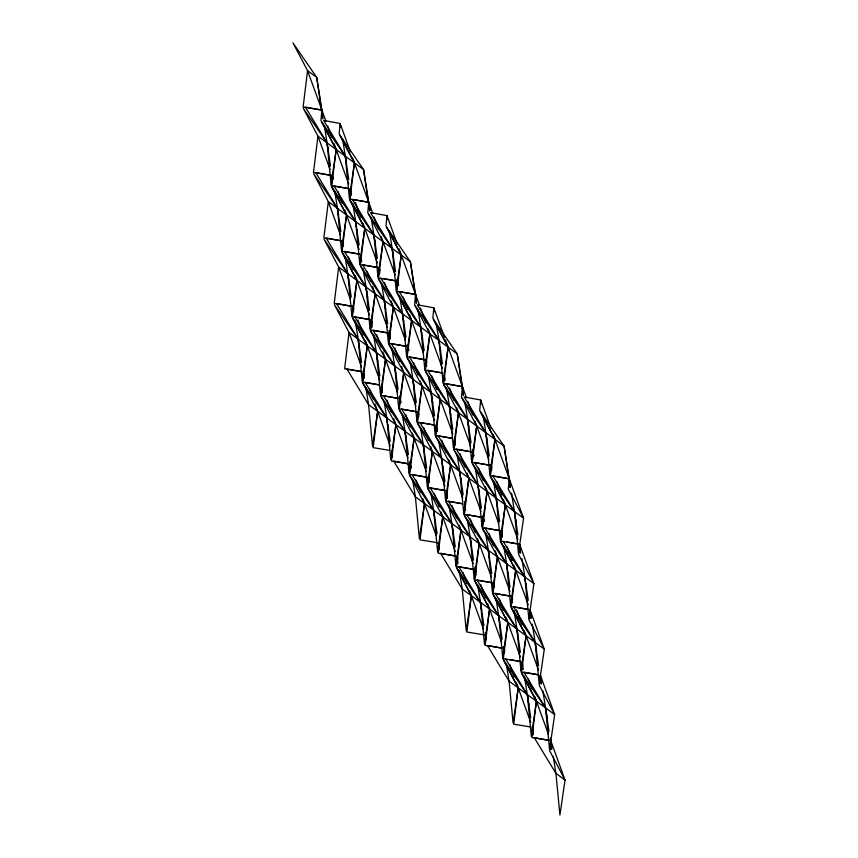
<?xml version="1.0" encoding="UTF-8"?>
<svg xmlns="http://www.w3.org/2000/svg" width="858" height="858" viewBox="0 0 858 858"><rect width="100%" height="100%" fill="white"/><g stroke="black" fill="none" stroke-linecap="round" stroke-linejoin="round"><path stroke-width="1.29" d="M360.746 255.673L359.899 264.725L375.161 293.79L370.699 330.105L388.213 332.99L372.951 330.169L394.648 365.926L398.091 389.264M363.234 373.23L362.398 382.282L377.659 411.347L373.187 447.661L389.457 450.343M371.106 321.128L370.27 330.191L385.532 359.245L381.059 395.57L398.584 398.444L384.599 395.86M382.218 389.221L381.596 385.296L380.63 395.645L395.903 424.699L391.43 461.025L408.955 463.91L393.693 461.078L415.39 496.836L533.933 583.665L528.828 618.725L524.817 576.994L503.12 541.237M390.358 335.66L389.468 333.194L388.502 343.543L403.775 372.608L399.302 408.923L418.071 412.012L418.972 414.478M401.179 402.348L399.839 398.659L398.873 408.998L414.135 438.063L409.674 474.377L427.187 477.262L411.926 474.442L433.622 510.199L437.065 533.537M411.54 467.803L410.199 464.114L409.245 474.453L424.506 503.517L420.034 539.843L438.813 542.932L439.468 549.184M436.936 429.3L436.314 425.375L435.349 435.714L450.611 464.779L446.149 501.093L462.419 503.775M443.94 375.858L443.221 383.623L458.483 412.677L454.021 449.002L471.535 451.887M446.557 492.127L445.72 501.179L460.982 530.233L456.51 566.559L474.034 569.433M455.169 442.653L454.547 438.728L453.592 449.077L468.854 478.142L464.382 514.457L481.906 517.342L466.645 514.521L488.341 550.278L491.784 573.616M474.131 455.78L472.79 452.091L471.825 462.43L487.097 491.495L482.625 527.809L501.394 530.909L502.295 533.365M476.179 572.104L475.289 569.648L474.324 579.987L489.586 609.051L485.124 645.366L503.893 648.455L504.783 650.922M522.007 663.116L521.171 672.168L536.432 701.222L531.96 737.548L549.485 740.433L534.223 737.601L555.92 773.358L565.036 780.04L559.931 815.1L555.92 773.358L553.228 756.338M550.739 740.636L549.774 750.975L565.036 780.04L550.739 740.636L551.662 749.388L550.332 740.315M353.496 199.485L368.736 202.284L367.771 212.634L383.033 241.688L378.571 278.013L396.085 280.898M379.997 270.206L379.097 267.739L378.142 278.089L393.404 307.153L388.931 343.468L406.456 346.353M409.051 350.246L407.711 346.557L406.746 356.907L422.007 385.961L417.535 422.286L435.06 425.171L421.074 422.576M424.195 350.525L420.763 327.188L399.067 291.43L415.583 294.455L414.618 304.805L429.879 333.869L425.407 370.184L441.677 372.865M426.694 468.082L423.262 444.744L401.565 408.987L418.071 412.012L417.106 422.361L432.378 451.426L427.906 487.741L445.431 490.626M426.844 362.376L425.943 359.91L424.978 370.259L440.251 399.324L435.778 435.639L452.048 438.32M429.332 479.933L428.442 477.466L427.477 487.816L442.749 516.881L438.277 553.195L454.547 555.877M471.042 442.696L467.61 419.358L445.913 383.601L462.419 386.636L461.465 396.975L476.726 426.04L472.254 462.355L491.033 465.444L491.924 467.91M465.454 509.191L464.918 504.182L463.953 514.532L479.225 543.597L474.753 579.911L492.278 582.796L477.016 579.976L498.712 615.733L502.144 639.071M484.502 521.235L483.161 517.546L482.196 527.895L497.458 556.949L492.996 593.275L510.51 596.16L495.248 593.328L516.945 629.086L520.388 652.423M375.161 293.79L370.055 328.85L366.044 287.108L344.348 251.351L359.588 254.15L342.085 251.297L346.557 214.972L331.295 185.918L332.261 175.568L317.01 172.769M383.033 241.688L377.928 276.748L373.916 235.017L352.22 199.26M377.659 411.347L372.554 446.407L368.543 404.665L365.851 387.644M385.532 359.245L380.426 394.305L376.415 352.574L354.719 316.806M393.404 307.153L388.299 342.203L384.287 300.472L362.591 264.714L377.831 267.503M395.903 424.699L390.787 459.759L386.776 418.028L365.09 382.271L379.054 384.834M403.775 372.608L398.659 407.668L394.648 365.926L370.903 331.445M414.135 438.063L409.03 473.123L405.019 431.381L383.322 395.624M422.007 385.961L416.902 421.021L412.891 379.29L391.194 343.532L406.435 346.321M429.879 333.869L424.774 368.929L420.763 327.188L397.018 292.707L411.647 320.506L407.175 356.821L424.699 359.706L409.438 356.885L431.134 392.642L434.566 415.98M424.506 503.517L419.39 538.577L415.39 496.836L412.687 479.826M432.378 451.426L427.263 486.475L423.262 444.744L399.517 410.263M440.251 399.324L435.135 434.384L431.134 392.642L407.389 358.161M442.749 516.881L437.634 551.941L433.622 510.199L409.877 475.718M450.611 464.779L445.506 499.839L441.495 458.097L419.798 422.34M458.483 412.677L453.378 447.737L449.367 406.006L427.67 370.248L442.91 373.037M460.982 530.233L455.877 565.293L451.866 523.562L430.169 487.794L445.409 490.594M468.854 478.142L463.749 513.202L459.738 471.46L438.041 435.703L452.016 438.266M476.726 426.04L471.621 461.1L467.61 419.358L443.865 384.877M479.225 543.597L474.109 578.657L470.098 536.915L448.412 501.158L462.376 503.721M487.097 491.495L481.981 526.555L477.97 484.813L456.274 449.056L471.525 451.855M497.458 556.949L492.353 592.009L488.341 550.278L464.596 515.797M349.238 188.717L331.724 185.832L336.197 149.517L320.924 120.452L321.889 110.114L305.373 107.078L327.07 142.836L330.512 166.173M377.852 267.535L360.328 264.65L364.8 228.335L349.528 199.271L350.493 188.921L351.394 191.388M351.737 306.274L334.212 303.389L338.685 267.074L324.067 239.275L347.812 273.756L351.244 297.093M379.097 384.888L362.827 382.207L367.288 345.892L352.027 316.827L352.992 306.478L353.882 308.944M527.498 609.309L511.229 606.627L515.701 570.313L500.429 541.248L501.394 530.909L486.154 528.11M484.405 634.899L466.881 632.014L471.353 595.699L456.081 566.634L457.046 556.284L457.947 558.751M531.252 727.069L513.727 724.184L518.2 687.869L502.927 658.805L503.893 648.455L488.652 645.666M349.227 188.696L333.987 185.896L355.673 221.654L359.116 244.991M383.365 278.539L396.074 280.866M351.716 306.252L336.475 303.453L358.172 339.21L361.615 362.548M355.984 317.042L369.959 319.605L352.456 316.752L356.928 280.437L341.656 251.373L342.621 241.023L326.115 237.998L347.812 273.756L351.812 315.487L356.928 280.437L342.299 252.627L366.044 287.108L369.487 310.446M506.939 541.934L518.361 544.026L500.858 541.173L505.33 504.858L490.068 475.793L491.033 465.444L474.517 462.419L496.214 498.176L499.656 521.514M455.78 556.048L440.54 553.26L462.237 589.017L544.304 649.131L539.199 684.191L535.188 642.449L513.492 606.692L528.732 609.491M474.013 569.412L458.773 566.612L480.469 602.37L483.912 625.707M509.427 659.491L520.86 661.582L503.356 658.73L507.829 622.415L492.567 593.35L493.522 583L494.423 585.467M368.414 213.889L392.16 248.37L395.592 271.707M415.251 306.059L438.996 340.54L442.438 363.878M462.097 398.241L485.843 432.722L489.285 456.059M378.775 279.343L402.52 313.824L405.963 337.162M360.542 265.991L384.287 300.472L387.719 323.809M425.622 371.525L449.367 406.006L452.81 429.343M472.468 463.695L496.214 498.176L500.225 539.918L505.33 504.858L490.712 477.048L514.457 511.529L517.889 534.866M389.146 344.798L412.891 379.29L416.334 402.616M454.225 450.332L477.97 484.813L481.413 508.151M435.993 436.979L459.738 471.46L463.17 494.798M417.749 423.616L441.495 458.097L444.937 481.435M482.839 529.15L506.585 563.631L510.017 586.969M381.274 396.9L405.019 431.381L408.462 454.719M446.353 502.434L470.098 536.915L473.541 560.253M363.031 383.547L386.776 418.028L390.218 441.366M428.121 489.071L451.866 523.562L455.298 546.889M380.823 278.067L402.52 313.824L406.531 355.566L411.647 320.506L396.375 291.441L397.34 281.102L398.68 284.792M315.744 172.533L337.441 208.301L340.873 231.628M484.888 527.874L506.585 563.631L510.585 605.373L515.701 570.313L501.072 542.513L524.817 576.994L528.26 600.332M505.619 658.794L527.316 694.551L530.748 717.878M487.376 645.43L509.073 681.188L554.676 714.585L549.56 749.645L545.559 707.904L523.863 672.146L537.827 674.71L521.6 672.082L526.072 635.767L510.8 606.703L511.765 596.364L512.655 598.82M490.948 428.314L480.662 399.989L464.146 396.964L485.843 432.722L489.854 474.453L494.969 439.393L479.697 410.339L480.662 399.989L481.284 403.914M493.178 434.47L523.573 518.211L518.457 553.271L514.457 511.529L492.76 475.772L509.266 478.807L510.199 487.569L504.086 446.074L480.341 411.593L494.969 439.393L490.497 475.718L509.266 478.807L508.301 489.146L523.573 518.211L368.543 404.665L346.846 368.908L362.087 371.707L344.584 368.854L349.056 332.529L334.427 304.729L358.172 339.21L362.183 380.952L367.288 345.892L352.67 318.082L376.415 352.574L379.847 375.901M444.541 337.376L433.816 307.818L417.31 304.783L438.996 340.54L443.007 382.282L448.123 347.222L432.85 318.157L433.816 307.818L434.438 311.744M445.441 339.832L466.441 397.715M467.782 401.405L472.704 414.961M474.935 421.117L488.792 459.287M496.836 481.456L501.758 495.002M503.549 499.924L517.846 539.339M397.254 243.962L386.969 215.648L370.463 212.612L392.16 248.37L396.16 290.111L401.276 255.051L386.014 225.986L386.969 215.648L387.591 219.573M399.045 248.895L419.605 305.545M420.495 308.001L425.858 322.78M428.088 328.936L442.396 368.35M449.549 388.052L454.021 400.364M456.703 407.754L470.559 445.935M478.603 468.093L483.075 480.416M485.306 486.572L498.712 523.519M507.207 546.911L512.119 560.456M513.91 565.39L528.217 604.793M350.407 151.791L340.122 123.466L323.616 120.442L345.313 156.199L348.745 179.537M352.638 157.947L372.758 213.363M374.099 217.063L378.571 229.376M381.252 236.765L395.109 274.946M403.153 297.104L407.625 309.427M409.405 314.35L423.262 352.531M431.756 375.922L436.668 389.468M438.459 394.401L452.767 433.805M459.92 453.507L464.832 467.052M467.063 473.208L480.92 511.389M488.963 533.558L493.436 545.87M495.227 550.793L509.974 591.43M516.677 609.909L522.039 624.688M524.281 630.845L538.577 670.248M325.911 121.192L307.582 70.699L292.964 42.9L316.709 77.381L322.511 114.039M327.702 126.115L331.724 137.205M333.955 143.361L348.702 183.998M355.416 202.477L360.778 217.246M363.009 223.412L377.316 262.816M384.459 282.518L389.382 296.064M391.173 300.986L405.469 340.401M413.513 362.569L417.985 374.882M420.227 381.038L434.523 420.441M441.677 440.154L446.149 452.466M448.831 459.856L462.687 498.026M470.281 518.961L475.203 532.507M477.434 538.674L491.291 576.844M499.335 599.013L503.356 610.092M506.038 617.481L520.345 656.896M528.389 679.064L531.96 688.91M534.652 696.299L548.498 734.48M330.019 169.412L317.953 136.165L303.324 108.355L327.07 142.836L331.081 184.577L336.197 149.517L321.568 121.718L345.313 156.199L349.324 197.941L354.429 162.881L339.167 133.816L340.122 123.466L340.744 127.392M333.151 178.035L332.261 175.568L313.481 172.479L317.953 136.165L363.545 169.552L369.98 210.135M338.063 191.581L342.085 202.66M344.766 210.049L359.073 249.453M367.117 271.621L370.699 281.478M372.479 286.4L387.237 327.037M394.83 347.973L399.753 361.518M401.533 366.452L415.84 405.855M423.884 428.024L428.356 440.336M430.587 446.492L444.894 485.907M452.048 505.609L456.51 517.921M459.191 525.311L473.048 563.491M480.652 584.427L485.564 597.972M487.805 604.129L501.662 642.299M509.706 664.467L514.178 676.78M516.409 682.947L530.716 722.35M340.39 234.867L328.324 201.619L313.696 173.809L337.441 208.301L341.452 250.032L346.557 214.972L331.928 187.173L355.673 221.654L359.684 263.395L364.8 228.335L350.171 200.536L373.916 235.017L377.359 258.355M343.522 243.49L342.621 241.023L323.852 237.934L328.324 201.619L410.392 261.733L416.205 298.38M348.434 257.035L352.906 269.348M355.137 275.504L369.444 314.918M371.224 319.841L372.125 322.308M376.598 334.62L381.059 346.932M382.85 351.855L397.597 392.503M405.641 414.661L410.113 426.984M412.355 433.14L426.212 471.31M434.255 493.479L439.167 507.024M440.958 511.947L455.255 551.362M462.859 572.297L466.881 583.376M469.562 590.765L483.419 628.946M350.311 299.088L338.685 267.074L457.239 353.904L463.459 393.179M357.904 320.023L363.266 334.802M365.508 340.958L379.804 380.373M386.958 400.075L391.43 412.387M393.661 418.543L407.968 457.957M416.012 480.126L420.484 492.438M422.715 498.595L436.132 535.542M361.572 367.01L349.056 332.529L504.086 446.074L509.888 482.732M369.616 389.178L373.187 399.034M374.978 403.957L390.175 445.828M511.55 493.211L515.283 516.773M515.701 519.39L516.108 522.007M520.259 548.187L519.637 544.262L518.672 554.611L533.933 583.665L519.637 544.262L520.559 553.024L519.422 545.238M521.921 558.665L525.439 580.92M525.857 583.537L526.48 587.462M531.252 617.578L530.008 609.716L529.043 620.066L544.304 649.131L530.008 609.716L530.93 618.479L529.783 610.703M532.282 624.12L536.636 651.608M541.612 683.032L540.368 675.182L539.403 685.521L554.676 714.585L540.368 675.182L541.301 683.933L540.154 676.158M542.857 690.883L547.007 717.074M550.321 738.019L551.78 747.179M483.151 415.701L486.883 439.264M491.655 469.369L491.033 465.444L491.559 470.452M493.522 481.156L497.254 504.719M502.016 534.834L501.394 530.909L502.059 537.162M503.882 546.61L507.41 568.865M508.033 572.801L508.451 575.418M512.387 600.289L511.765 596.364L512.43 602.616M514.049 610.757L517.782 634.33M522.758 665.744L522.34 663.127L522.93 669.326M524.41 676.222L528.142 699.785M528.56 702.402L528.978 705.019M464.907 402.338L468.854 427.22M472.372 449.474L473.208 454.708M475.278 467.803L479.214 492.674M483.783 521.471L483.161 517.546L483.558 521.299M485.649 533.258L489.586 558.129M494.144 586.926L493.522 583L493.918 586.754M496.01 598.712L499.742 622.275M504.515 652.391L503.893 648.455L504.418 653.464M506.381 664.167L509.073 681.188L513.084 722.929L518.2 687.869L503.571 660.059L527.316 694.551L531.327 736.282L536.432 701.222L521.803 673.423L545.559 707.904L548.991 731.241M436.304 323.53L439.618 344.476M440.24 348.402L440.658 351.019M446.46 387.677L449.989 409.931M450.407 412.548L450.815 415.165M457.25 455.748L460.36 475.386M460.767 478.003L461.186 480.619M464.5 501.565L465.54 508.118M467.406 519.894L471.557 546.085M474.871 567.031L475.697 572.265M477.777 585.349L481.713 610.231M485.242 632.485L485.918 637.601M418.071 310.167L421.804 333.73M422.211 336.347L422.629 338.964M426.565 363.846L425.943 359.91L426.608 366.173M428.432 375.622L431.96 397.876M432.378 400.493L432.786 403.121M439.006 442.396L442.331 463.341M442.739 465.958L443.157 468.575M447.308 494.755L446.889 492.138L447.479 498.337M448.959 505.233L453.528 534.03M457.668 560.21L457.046 556.284L457.711 562.537M459.33 570.688L462.237 589.017L466.237 630.748L471.353 595.699L456.724 567.889L480.469 602.37L484.48 644.111L489.586 609.051L474.967 581.252L498.712 615.733L502.713 657.464L507.829 622.415L493.2 594.605L516.945 629.086L520.956 670.827L526.072 635.767L511.443 607.968L535.188 642.449L538.62 665.787M389.457 231.349L393.404 256.231M397.962 285.028L397.34 281.102L397.737 284.856M399.828 296.814L403.764 321.686M408.333 350.482L407.711 346.557L408.108 350.311M410.199 362.269L413.931 385.832M418.693 415.937L418.071 412.012L418.607 417.02M420.559 427.724L424.292 451.287M429.064 481.402L428.442 477.466L428.968 482.475M430.93 493.178L434.663 516.741M435.081 519.358L435.489 521.986M371.224 217.996L375.364 244.176M379.719 271.664L379.097 267.739L379.633 272.747M381.585 283.451L385.735 309.631M389.049 330.577L389.886 335.821M391.956 348.906L395.892 373.777M399.42 396.042L400.461 402.584M402.327 414.36L406.263 439.242M409.792 461.497L410.821 468.039M342.61 139.178L346.139 161.433M351.115 192.857L350.493 188.921L351.158 195.184M352.777 203.325L356.51 226.887M356.917 229.504L357.336 232.132M361.486 258.312L361.068 255.695L361.529 260.639M363.138 268.779L366.87 292.353M367.288 294.97L367.707 297.587M371.439 321.149L371.846 323.766M373.509 334.245L377.037 356.499M377.445 359.116L377.863 361.733M384.287 402.316L387.398 421.954M387.816 424.571L388.234 427.187M324.378 125.815L328.11 149.389M332.883 179.494L332.261 175.568L332.657 179.322M334.749 191.28L338.481 214.843M343.243 244.948L342.621 241.023L343.157 246.031M345.109 256.735L348.841 280.298M349.26 282.915L349.678 285.532M353.614 310.414L352.992 306.478L353.517 311.486M355.276 320.881L359.009 344.444M363.567 373.251L363.985 375.868M532.282 728.26L533.236 734.738L532.636 728.528M521.911 662.794L522.865 669.283M511.55 597.34L512.312 602.53M500.986 530.587L501.941 537.065M490.626 465.133L491.387 470.313M503.292 646.846L504.247 653.324M493.114 582.689L493.876 587.869M482.561 515.937L483.322 521.117M472.383 451.769L473.144 456.96M485.242 634.781L486.014 639.971M474.882 569.326L475.836 575.815M464.897 506.467L465.465 510.349M454.526 441.001L455.094 444.894M444.154 375.547L444.927 380.738M457.024 558.558L457.786 563.749M446.46 491.806L447.415 498.294M436.1 426.351L436.861 431.542M425.536 359.599L426.49 366.076M438.395 542.61L439.36 549.099M428.035 477.155L428.796 482.335M417.664 411.701L418.425 416.881M407.11 344.948L407.872 350.128M396.739 279.483L397.694 285.971M409.598 462.494L410.553 468.983M399.431 398.337L400.193 403.528M389.06 332.883L390.015 339.36M378.882 268.726L379.644 273.906M391.741 451.737L392.514 456.917M381.574 387.569L382.336 392.76M371.01 320.817L371.964 327.306M360.65 255.362L361.604 261.84M350.085 188.61L351.04 195.088M363.138 372.919L363.899 378.099M352.584 306.167L353.346 311.347M342.213 240.712L342.975 245.892M331.842 175.246L332.421 179.14M472.79 452.091L473.058 454.59M475.289 569.648L475.815 574.645M454.547 438.728L455.212 444.991M444.455 375.772L444.852 379.526M436.314 425.375L436.979 431.628M410.199 464.114L410.596 467.867M399.839 398.659L400.236 402.413M389.468 333.194L390.004 338.202M391.967 450.75L392.492 455.759M381.596 385.296L382.26 391.548M371.364 321.096L371.889 326.094M363.492 373.187L364.017 378.196M307.582 70.699L303.11 107.025L321.889 110.114L322.812 118.865L316.709 77.381L307.582 70.699M354.429 162.881L349.957 199.195L368.736 202.284L369.659 211.047L363.545 169.552L339.8 135.071L354.429 162.881M401.276 255.051L396.804 291.366L415.583 294.455L416.505 303.217L410.392 261.733L386.647 227.252L401.276 255.051M448.123 347.222L443.65 383.547L462.419 386.636L463.352 395.388L457.239 353.904L433.494 319.423L448.123 347.222"/></g></svg>
